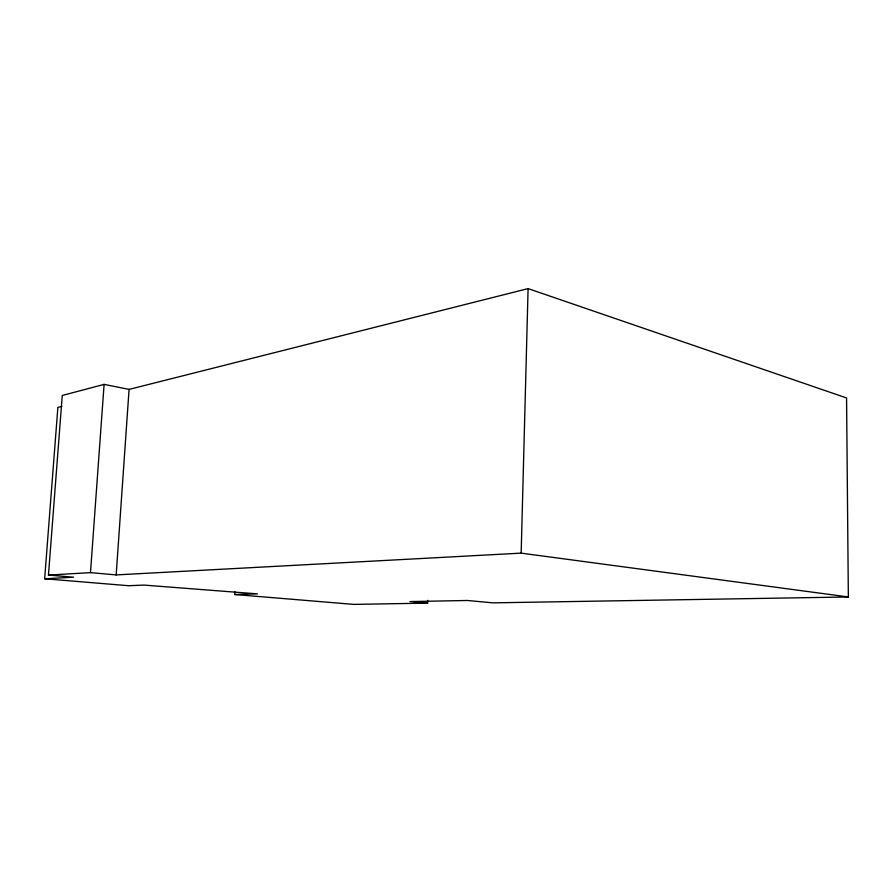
<?xml version="1.0" encoding="UTF-8"?>
<svg xmlns="http://www.w3.org/2000/svg" width="893" height="893" viewBox="0 0 893 893"><rect width="100%" height="100%" fill="white"/><g stroke="black" fill="none" stroke-linecap="round" stroke-linejoin="round"><path stroke-width="1.34" d="M528.087 288.606L846.564 397.954L848.35 596.97L521.166 553.135L528.087 288.606L129.072 389.393L104.101 384.381L62.253 395.476L48.456 575.07L73.561 577.202L44.65 578.764L57.878 407.375L61.807 406.382M234.937 591.758L234.781 594.526L353.807 604.394L427.635 603.121L427.725 600.353M48.456 575.07L90.483 572.636L116.168 574.913L129.072 389.393M90.483 572.636L104.101 384.381M116.168 574.913L521.166 553.135M234.781 594.526L257.463 593.878L143.907 585.082L128.592 585.719L44.65 578.764M848.35 596.97L492.88 602.853L467.508 600.487L409.987 601.569L427.635 603.121"/></g></svg>
